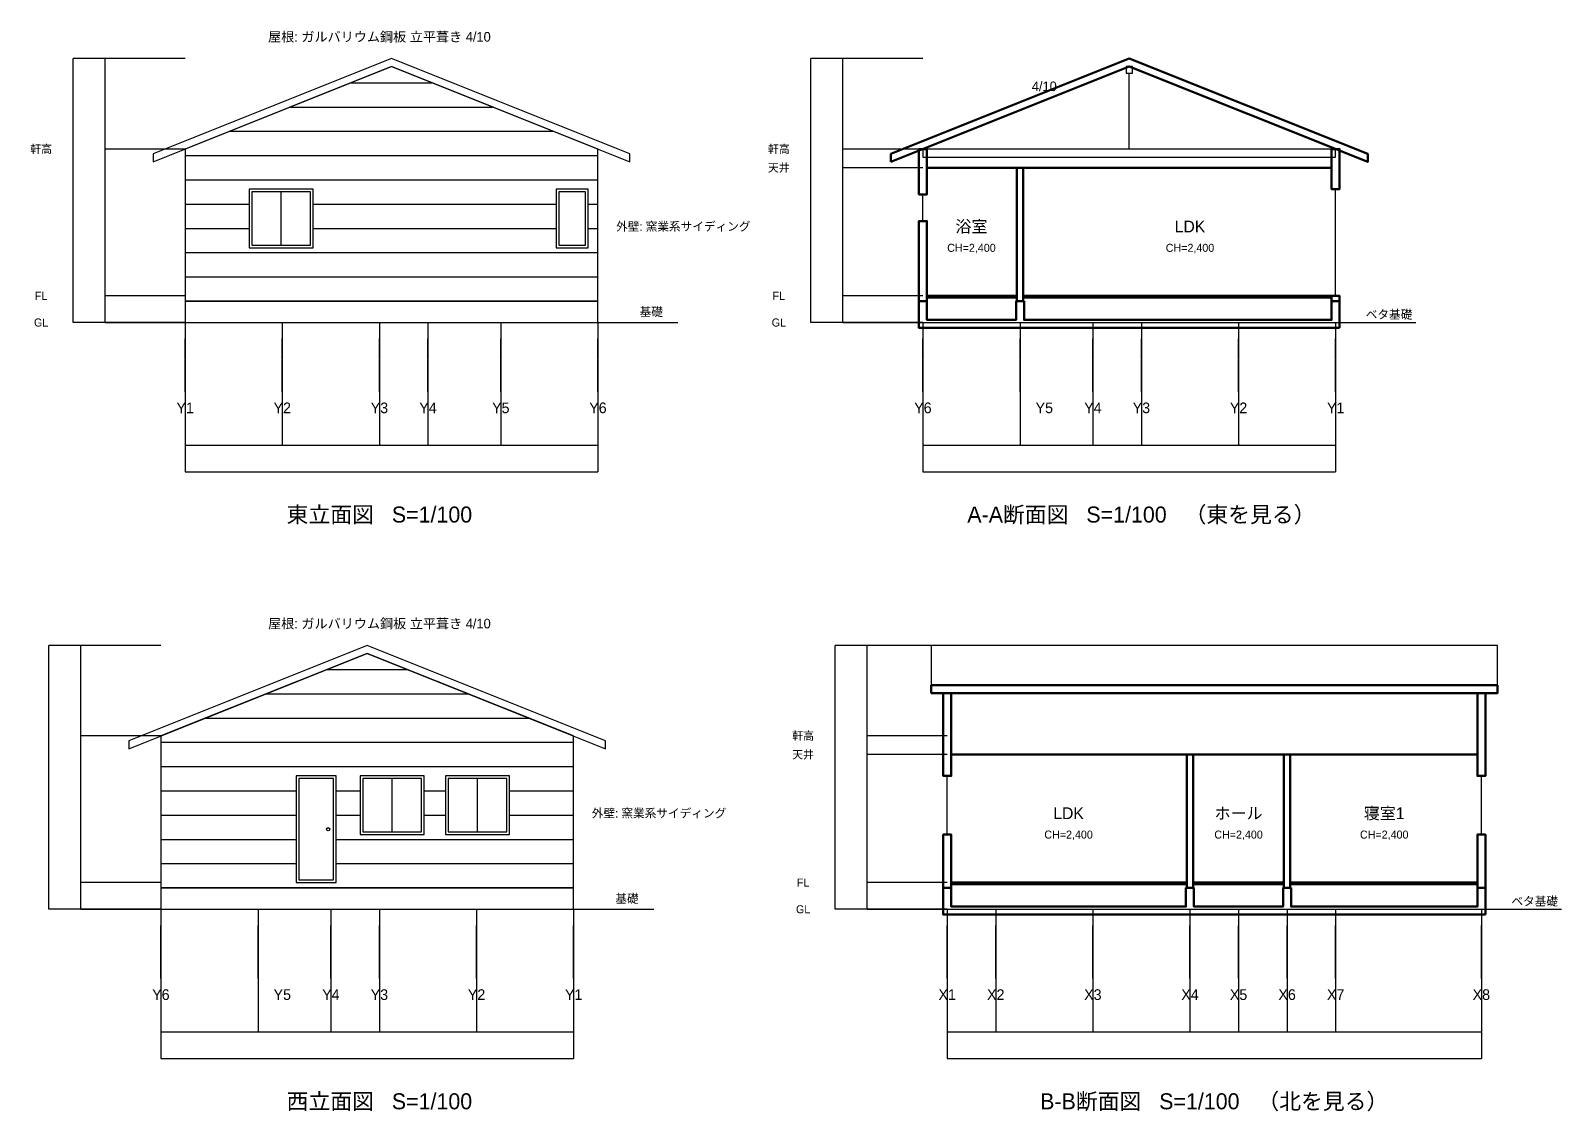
# Model space of a CAD drawing. Header units: millimetres. Extents: x -2900 to 41800, y -25289 to 10635.
# Drawn here: x 13114 to 41800, y -25289 to -5028 of the extents above; entities that cross this region are included whole.
import ezdxf
from ezdxf.enums import TextEntityAlignment as Align

# ---------------------------------------------------------------- set-up
doc = ezdxf.new("R2010")
doc.units = ezdxf.units.MM
doc.linetypes.add('CENTER', pattern=[50.800000000000004, 31.75, -6.35, 6.35, -6.35])
for name, color, linetype in [('DIM', 2, 'CONTINUOUS'), ('ELEV', 7, 'CONTINUOUS'), ('ELEV_DETAIL', 8, 'CONTINUOUS'), ('ELEV_WINDOW', 4, 'CONTINUOUS'), ('GRID', 1, 'CENTER'), ('SECT', 7, 'CONTINUOUS'), ('SECT_VIEW', 8, 'CONTINUOUS'), ('TEXT', 7, 'CONTINUOUS')]:
    doc.layers.add(name, color=color, linetype=linetype)
doc.styles.add('kst32b', font='kst32b')
doc.dimstyles.get("Standard").update_dxf_attribs({"dimtxt": 0.25, "dimasz": 0.175, "dimexe": 0.375, "dimexo": 0.125, "dimgap": 0.1, "dimtad": 0, "dimtoh": 1, "dimlfac": 100, "dimzin": 12, "dimdsep": 46, "dimcen": 0.09, "dimazin": 3, "dimtfac": 1, "dimtdec": 4, "dimtofl": 0, "dimtmove": 0, "dimatfit": 3, "dimfxl": 1, "dimtolj": 1, "dimtzin": 0, "dimarcsym": 0})

# ---------------------------------------------------------------- blocks, each defined once
blk = doc.blocks.new('*D24')
at = {"layer": 'DIM', "color": 0, "linetype": 'ByBlock', "lineweight": -2}
for p, q in [((16010, -10500.125), (16010, -12800.375)), ((17830, -10500.125), (17830, -12800.375)), ((16010, -12800), (17830, -12800))]:
    blk.add_line(p, q, dxfattribs=at)
for points in [[(16010, -12800), (16010.175, -12799.97086007396), (16010.175, -12800.02913992604)], [(17830, -12800), (17829.825, -12800.02913992604), (17829.825, -12799.97086007396)]]:
    blk.add_solid(points, dxfattribs=at)
at = {"layer": 'DIM', "color": 0, "linetype": 'CONTINUOUS', "lineweight": -2, "insert": (16920, -12640), "char_height": 0.25, "width": 0.7361111111111112, "attachment_point": 5}
blk.add_mtext('1,820', dxfattribs=at)
blk = doc.blocks.new('*D25')
at = {"layer": 'DIM', "color": 0, "linetype": 'ByBlock', "lineweight": -2}
for p, q in [((17830, -10500.125), (17830, -12800.375)), ((19650, -10500.125), (19650, -12800.375)), ((17830, -12800), (19650, -12800))]:
    blk.add_line(p, q, dxfattribs=at)
for points in [[(17830, -12800), (17830.175, -12799.97086007396), (17830.175, -12800.02913992604)], [(19650, -12800), (19649.825, -12800.02913992604), (19649.825, -12799.97086007396)]]:
    blk.add_solid(points, dxfattribs=at)
at = {"layer": 'DIM', "color": 0, "linetype": 'CONTINUOUS', "lineweight": -2, "insert": (18740, -12640), "char_height": 0.25, "width": 0.7361111111111112, "attachment_point": 5}
blk.add_mtext('1,820', dxfattribs=at)
blk = doc.blocks.new('*D26')
at = {"layer": 'DIM', "color": 0, "linetype": 'ByBlock', "lineweight": -2}
for p, q in [((19650, -10500.125), (19650, -12800.375)), ((20560, -10500.125), (20560, -12800.375)), ((19650, -12800), (20560, -12800))]:
    blk.add_line(p, q, dxfattribs=at)
for points in [[(19650, -12800), (19650.175, -12799.97086007396), (19650.175, -12800.02913992604)], [(20560, -12800), (20559.825, -12800.02913992604), (20559.825, -12799.97086007396)]]:
    blk.add_solid(points, dxfattribs=at)
at = {"layer": 'DIM', "color": 0, "linetype": 'CONTINUOUS', "lineweight": -2, "insert": (20105, -12640), "char_height": 0.25, "width": 0.4444444444444754, "attachment_point": 5}
blk.add_mtext('910', dxfattribs=at)
blk = doc.blocks.new('*D27')
at = {"layer": 'DIM', "color": 0, "linetype": 'ByBlock', "lineweight": -2}
for p, q in [((16009.875, -10000), (14509.625, -10000)), ((14510, -10500), (14510, -10000)), ((16009.875, -10500), (14509.625, -10500))]:
    blk.add_line(p, q, dxfattribs=at)
for points in [[(14510, -10000), (14510.02913992604, -10000.175), (14509.97086007396, -10000.175)], [(14510, -10500), (14509.97086007396, -10499.825), (14510.02913992604, -10499.825)]]:
    blk.add_solid(points, dxfattribs=at)
at = {"layer": 'DIM', "color": 0, "linetype": 'CONTINUOUS', "lineweight": -2, "insert": (14349.625, -10250), "char_height": 0.25, "width": 0.5000000000000155, "attachment_point": 5, "rotation": 90}
blk.add_mtext('500', dxfattribs=at)
blk = doc.blocks.new('*D28')
at = {"layer": 'DIM', "color": 0, "linetype": 'ByBlock', "lineweight": -2}
for p, q in [((16009.875, -7250), (14509.625, -7250)), ((14510, -10000), (14510, -7250)), ((16009.875, -10000), (14509.625, -10000))]:
    blk.add_line(p, q, dxfattribs=at)
for points in [[(14510, -7250), (14510.02913992604, -7250.175), (14509.97086007396, -7250.175)], [(14510, -10000), (14509.97086007396, -9999.825), (14510.02913992604, -9999.825)]]:
    blk.add_solid(points, dxfattribs=at)
at = {"layer": 'DIM', "color": 0, "linetype": 'CONTINUOUS', "lineweight": -2, "insert": (14350, -8625), "char_height": 0.25, "width": 0.7916666666666821, "attachment_point": 5, "rotation": 90}
blk.add_mtext('2,750', dxfattribs=at)
blk = doc.blocks.new('*D29')
at = {"layer": 'DIM', "color": 0, "linetype": 'ByBlock', "lineweight": -2}
for p, q in [((18740, -21500.125), (18740, -23800.375)), ((19650, -21500.125), (19650, -23800.375)), ((18740, -23800), (19650, -23800))]:
    blk.add_line(p, q, dxfattribs=at)
for points in [[(18740, -23800), (18740.175, -23799.97086007395), (18740.175, -23800.02913992605)], [(19650, -23800), (19649.825, -23800.02913992605), (19649.825, -23799.97086007395)]]:
    blk.add_solid(points, dxfattribs=at)
at = {"layer": 'DIM', "color": 0, "linetype": 'CONTINUOUS', "lineweight": -2, "insert": (19195, -23640), "char_height": 0.25, "width": 0.4444444444444754, "attachment_point": 5}
blk.add_mtext('910', dxfattribs=at)
blk = doc.blocks.new('*D30')
at = {"layer": 'DIM', "color": 0, "linetype": 'ByBlock', "lineweight": -2}
for p, q in [((19650, -21500.125), (19650, -23800.375)), ((21470, -21500.125), (21470, -23800.375)), ((19650, -23800), (21470, -23800))]:
    blk.add_line(p, q, dxfattribs=at)
for points in [[(19650, -23800), (19650.175, -23799.97086007395), (19650.175, -23800.02913992605)], [(21470, -23800), (21469.825, -23800.02913992605), (21469.825, -23799.97086007395)]]:
    blk.add_solid(points, dxfattribs=at)
at = {"layer": 'DIM', "color": 0, "linetype": 'CONTINUOUS', "lineweight": -2, "insert": (20560, -23640), "char_height": 0.25, "width": 0.7361111111111112, "attachment_point": 5}
blk.add_mtext('1,820', dxfattribs=at)
blk = doc.blocks.new('*D31')
at = {"layer": 'DIM', "color": 0, "linetype": 'ByBlock', "lineweight": -2}
for p, q in [((21470, -21500.125), (21470, -23800.375)), ((23290, -21500.125), (23290, -23800.375)), ((21470, -23800), (23290, -23800))]:
    blk.add_line(p, q, dxfattribs=at)
for points in [[(21470, -23800), (21470.175, -23799.97086007395), (21470.175, -23800.02913992605)], [(23290, -23800), (23289.825, -23800.02913992605), (23289.825, -23799.97086007395)]]:
    blk.add_solid(points, dxfattribs=at)
at = {"layer": 'DIM', "color": 0, "linetype": 'CONTINUOUS', "lineweight": -2, "insert": (22380, -23640), "char_height": 0.25, "width": 0.7361111111111112, "attachment_point": 5}
blk.add_mtext('1,820', dxfattribs=at)
blk = doc.blocks.new('*D32')
at = {"layer": 'DIM', "color": 0, "linetype": 'ByBlock', "lineweight": -2}
for p, q in [((33020, -10500.125), (33020, -12800.375)), ((33930, -10500.125), (33930, -12800.375)), ((33020, -12800), (33930, -12800))]:
    blk.add_line(p, q, dxfattribs=at)
for points in [[(33020, -12800), (33020.175, -12799.97086007396), (33020.175, -12800.02913992604)], [(33930, -12800), (33929.825, -12800.02913992604), (33929.825, -12799.97086007396)]]:
    blk.add_solid(points, dxfattribs=at)
at = {"layer": 'DIM', "color": 0, "linetype": 'CONTINUOUS', "lineweight": -2, "insert": (33475, -12640), "char_height": 0.25, "width": 0.4444444444444754, "attachment_point": 5}
blk.add_mtext('910', dxfattribs=at)
blk = doc.blocks.new('*D33')
at = {"layer": 'DIM', "color": 0, "linetype": 'ByBlock', "lineweight": -2}
for p, q in [((33930, -10500.125), (33930, -12800.375)), ((35750, -10500.125), (35750, -12800.375)), ((33930, -12800), (35750, -12800))]:
    blk.add_line(p, q, dxfattribs=at)
for points in [[(33930, -12800), (33930.175, -12799.97086007396), (33930.175, -12800.02913992604)], [(35750, -12800), (35749.825, -12800.02913992604), (35749.825, -12799.97086007396)]]:
    blk.add_solid(points, dxfattribs=at)
at = {"layer": 'DIM', "color": 0, "linetype": 'CONTINUOUS', "lineweight": -2, "insert": (34840, -12640), "char_height": 0.25, "width": 0.7361111111111112, "attachment_point": 5}
blk.add_mtext('1,820', dxfattribs=at)
blk = doc.blocks.new('*D34')
at = {"layer": 'DIM', "color": 0, "linetype": 'ByBlock', "lineweight": -2}
for p, q in [((35750, -10500.125), (35750, -12800.375)), ((37570, -10500.125), (37570, -12800.375)), ((35750, -12800), (37570, -12800))]:
    blk.add_line(p, q, dxfattribs=at)
for points in [[(35750, -12800), (35750.175, -12799.97086007396), (35750.175, -12800.02913992604)], [(37570, -12800), (37569.825, -12800.02913992604), (37569.825, -12799.97086007396)]]:
    blk.add_solid(points, dxfattribs=at)
at = {"layer": 'DIM', "color": 0, "linetype": 'CONTINUOUS', "lineweight": -2, "insert": (36660, -12640), "char_height": 0.25, "width": 0.7361111111111112, "attachment_point": 5}
blk.add_mtext('1,820', dxfattribs=at)
blk = doc.blocks.new('*D35')
at = {"layer": 'DIM', "color": 0, "linetype": 'ByBlock', "lineweight": -2}
for p, q in [((30290, -21500.125), (30290, -23800.375)), ((31200, -21500.125), (31200, -23800.375)), ((30290, -23800), (31200, -23800))]:
    blk.add_line(p, q, dxfattribs=at)
for points in [[(30290, -23800), (30290.175, -23799.97086007395), (30290.175, -23800.02913992605)], [(31200, -23800), (31199.825, -23800.02913992605), (31199.825, -23799.97086007395)]]:
    blk.add_solid(points, dxfattribs=at)
at = {"layer": 'DIM', "color": 0, "linetype": 'CONTINUOUS', "lineweight": -2, "insert": (30745, -23640), "char_height": 0.25, "width": 0.4444444444444754, "attachment_point": 5}
blk.add_mtext('910', dxfattribs=at)
blk = doc.blocks.new('*D36')
at = {"layer": 'DIM', "color": 0, "linetype": 'ByBlock', "lineweight": -2}
for p, q in [((31200, -21500.125), (31200, -23800.375)), ((33020, -21500.125), (33020, -23800.375)), ((31200, -23800), (33020, -23800))]:
    blk.add_line(p, q, dxfattribs=at)
for points in [[(31200, -23800), (31200.175, -23799.97086007395), (31200.175, -23800.02913992605)], [(33020, -23800), (33019.825, -23800.02913992605), (33019.825, -23799.97086007395)]]:
    blk.add_solid(points, dxfattribs=at)
at = {"layer": 'DIM', "color": 0, "linetype": 'CONTINUOUS', "lineweight": -2, "insert": (32110, -23640), "char_height": 0.25, "width": 0.7361111111111112, "attachment_point": 5}
blk.add_mtext('1,820', dxfattribs=at)
blk = doc.blocks.new('*D37')
at = {"layer": 'DIM', "color": 0, "linetype": 'ByBlock', "lineweight": -2}
for p, q in [((33020, -21500.125), (33020, -23800.375)), ((34840, -21500.125), (34840, -23800.375)), ((33020, -23800), (34840, -23800))]:
    blk.add_line(p, q, dxfattribs=at)
for points in [[(33020, -23800), (33020.175, -23799.97086007395), (33020.175, -23800.02913992605)], [(34840, -23800), (34839.825, -23800.02913992605), (34839.825, -23799.97086007395)]]:
    blk.add_solid(points, dxfattribs=at)
at = {"layer": 'DIM', "color": 0, "linetype": 'CONTINUOUS', "lineweight": -2, "insert": (33930, -23640), "char_height": 0.25, "width": 0.7361111111111112, "attachment_point": 5}
blk.add_mtext('1,820', dxfattribs=at)
blk = doc.blocks.new('*D38')
at = {"layer": 'DIM', "color": 0, "linetype": 'ByBlock', "lineweight": -2}
for p, q in [((34840, -21500.125), (34840, -23800.375)), ((35750, -21500.125), (35750, -23800.375)), ((34840, -23800), (35750, -23800))]:
    blk.add_line(p, q, dxfattribs=at)
for points in [[(34840, -23800), (34840.175, -23799.97086007395), (34840.175, -23800.02913992605)], [(35750, -23800), (35749.825, -23800.02913992605), (35749.825, -23799.97086007395)]]:
    blk.add_solid(points, dxfattribs=at)
at = {"layer": 'DIM', "color": 0, "linetype": 'CONTINUOUS', "lineweight": -2, "insert": (35295, -23640), "char_height": 0.25, "width": 0.4444444444444754, "attachment_point": 5}
blk.add_mtext('910', dxfattribs=at)
blk = doc.blocks.new('*D39')
at = {"layer": 'DIM', "color": 0, "linetype": 'ByBlock', "lineweight": -2}
for p, q in [((35750, -21500.125), (35750, -23800.375)), ((36660, -21500.125), (36660, -23800.375)), ((35750, -23800), (36660, -23800))]:
    blk.add_line(p, q, dxfattribs=at)
for points in [[(35750, -23800), (35750.175, -23799.97086007395), (35750.175, -23800.02913992605)], [(36660, -23800), (36659.825, -23800.02913992605), (36659.825, -23799.97086007395)]]:
    blk.add_solid(points, dxfattribs=at)
at = {"layer": 'DIM', "color": 0, "linetype": 'CONTINUOUS', "lineweight": -2, "insert": (36205, -23640), "char_height": 0.25, "width": 0.4444444444444754, "attachment_point": 5}
blk.add_mtext('910', dxfattribs=at)
blk = doc.blocks.new('*D40')
at = {"layer": 'DIM', "color": 0, "linetype": 'ByBlock', "lineweight": -2}
for p, q in [((36660, -21500.125), (36660, -23800.375)), ((37570, -21500.125), (37570, -23800.375)), ((36660, -23800), (37570, -23800))]:
    blk.add_line(p, q, dxfattribs=at)
for points in [[(36660, -23800), (36660.175, -23799.97086007395), (36660.175, -23800.02913992605)], [(37570, -23800), (37569.825, -23800.02913992605), (37569.825, -23799.97086007395)]]:
    blk.add_solid(points, dxfattribs=at)
at = {"layer": 'DIM', "color": 0, "linetype": 'CONTINUOUS', "lineweight": -2, "insert": (37115, -23640), "char_height": 0.25, "width": 0.4444444444444754, "attachment_point": 5}
blk.add_mtext('910', dxfattribs=at)
blk = doc.blocks.new('*D41')
at = {"layer": 'DIM', "color": 0, "linetype": 'ByBlock', "lineweight": -2}
for p, q in [((37570, -21500.125), (37570, -23800.375)), ((40300, -21500.125), (40300, -23800.375)), ((37570, -23800), (40300, -23800))]:
    blk.add_line(p, q, dxfattribs=at)
for points in [[(37570, -23800), (37570.175, -23799.97086007395), (37570.175, -23800.02913992605)], [(40300, -23800), (40299.825, -23800.02913992605), (40299.825, -23799.97086007395)]]:
    blk.add_solid(points, dxfattribs=at)
at = {"layer": 'DIM', "color": 0, "linetype": 'CONTINUOUS', "lineweight": -2, "insert": (38935, -23640), "char_height": 0.25, "width": 0.7916666666666821, "attachment_point": 5}
blk.add_mtext('2,730', dxfattribs=at)
blk = doc.blocks.new('*D42')
at = {"layer": 'DIM', "color": 0, "linetype": 'ByBlock', "lineweight": -2}
for p, q in [((30290, -21500.125), (30290, -24300.375)), ((40300, -21500.125), (40300, -24300.375)), ((30290, -24300), (40300, -24300))]:
    blk.add_line(p, q, dxfattribs=at)
for points in [[(30290, -24300), (30290.175, -24299.97086007395), (30290.175, -24300.02913992605)], [(40300, -24300), (40299.825, -24300.02913992605), (40299.825, -24299.97086007395)]]:
    blk.add_solid(points, dxfattribs=at)
at = {"layer": 'DIM', "color": 0, "linetype": 'CONTINUOUS', "lineweight": -2, "insert": (35295, -24140), "char_height": 0.25, "width": 0.875, "attachment_point": 5}
blk.add_mtext('10,010', dxfattribs=at)
blk = doc.blocks.new('*D43')
at = {"layer": 'DIM', "color": 0, "linetype": 'ByBlock', "lineweight": -2}
for p, q in [((30289.875, -21000), (28789.625, -21000)), ((28790, -21500), (28790, -21000)), ((30289.875, -21500), (28789.625, -21500))]:
    blk.add_line(p, q, dxfattribs=at)
for points in [[(28790, -21000), (28790.02913992605, -21000.175), (28789.97086007395, -21000.175)], [(28790, -21500), (28789.97086007395, -21499.825), (28790.02913992605, -21499.825)]]:
    blk.add_solid(points, dxfattribs=at)
at = {"layer": 'DIM', "color": 0, "linetype": 'CONTINUOUS', "lineweight": -2, "insert": (28629.625, -21250), "char_height": 0.25, "width": 0.5000000000000155, "attachment_point": 5, "rotation": 90}
blk.add_mtext('500', dxfattribs=at)
blk = doc.blocks.new('*D44')
at = {"layer": 'DIM', "color": 0, "linetype": 'ByBlock', "lineweight": -2}
for p, q in [((30289.875, -18600), (28789.625, -18600)), ((28790, -21000), (28790, -18600)), ((30289.875, -21000), (28789.625, -21000))]:
    blk.add_line(p, q, dxfattribs=at)
for points in [[(28790, -18600), (28790.02913992605, -18600.175), (28789.97086007395, -18600.175)], [(28790, -21000), (28789.97086007395, -20999.825), (28790.02913992605, -20999.825)]]:
    blk.add_solid(points, dxfattribs=at)
at = {"layer": 'DIM', "color": 0, "linetype": 'CONTINUOUS', "lineweight": -2, "insert": (28630, -19800), "char_height": 0.25, "width": 0.8194444444444444, "attachment_point": 5, "rotation": 90}
blk.add_mtext('2,400', dxfattribs=at)
blk = doc.blocks.new('*D45')
at = {"layer": 'DIM', "color": 0, "linetype": 'ByBlock', "lineweight": -2}
for p, q in [((30289.875, -18250), (28789.625, -18250)), ((28790, -18600), (28790, -18250)), ((30289.875, -18600), (28789.625, -18600))]:
    blk.add_line(p, q, dxfattribs=at)
for points in [[(28790, -18250), (28790.02913992605, -18250.175), (28789.97086007395, -18250.175)], [(28790, -18600), (28789.97086007395, -18599.825), (28790.02913992605, -18599.825)]]:
    blk.add_solid(points, dxfattribs=at)
at = {"layer": 'DIM', "color": 0, "linetype": 'CONTINUOUS', "lineweight": -2, "insert": (28629.625, -18425), "char_height": 0.25, "width": 0.5000000000000311, "attachment_point": 5, "rotation": 90}
blk.add_mtext('350', dxfattribs=at)
blk = doc.blocks.new('*D55')
at = {"layer": 'DIM', "color": 0, "linetype": 'ByBlock', "lineweight": -2}
for p, q in [((21925, -10500.125), (21925, -12800.375)), ((23745, -10500.125), (23745, -12800.375)), ((21925, -12800), (23745, -12800))]:
    blk.add_line(p, q, dxfattribs=at)
for points in [[(21925, -12800), (21925.175, -12799.97086007396), (21925.175, -12800.02913992604)], [(23745, -12800), (23744.825, -12800.02913992604), (23744.825, -12799.97086007396)]]:
    blk.add_solid(points, dxfattribs=at)
at = {"layer": 'DIM', "color": 0, "linetype": 'CONTINUOUS', "lineweight": -2, "insert": (22835, -12799.775), "char_height": 0.25, "width": 0.7361111111111112, "attachment_point": 5}
blk.add_mtext('1,820', dxfattribs=at)
blk = doc.blocks.new('*D56')
at = {"layer": 'DIM', "color": 0, "linetype": 'ByBlock', "lineweight": -2}
for p, q in [((15555, -21500.125), (15555, -23800.375)), ((17375, -21500.125), (17375, -23800.375)), ((15555, -23800), (17375, -23800))]:
    blk.add_line(p, q, dxfattribs=at)
for points in [[(15555, -23800), (15555.175, -23799.97086007395), (15555.175, -23800.02913992605)], [(17375, -23800), (17374.825, -23800.02913992605), (17374.825, -23799.97086007395)]]:
    blk.add_solid(points, dxfattribs=at)
at = {"layer": 'DIM', "color": 0, "linetype": 'CONTINUOUS', "lineweight": -2, "insert": (16465, -23799.775), "char_height": 0.25, "width": 0.7361111111111112, "attachment_point": 5}
blk.add_mtext('1,820', dxfattribs=at)
blk = doc.blocks.new('*D57')
at = {"layer": 'DIM', "color": 0, "linetype": 'ByBlock', "lineweight": -2}
for p, q in [((15554.875, -21000), (14054.625, -21000)), ((14055, -21500), (14055, -21000)), ((15554.875, -21500), (14054.625, -21500))]:
    blk.add_line(p, q, dxfattribs=at)
for points in [[(14055, -21000), (14055.02913992604, -21000.175), (14054.97086007396, -21000.175)], [(14055, -21500), (14054.97086007396, -21499.825), (14055.02913992604, -21499.825)]]:
    blk.add_solid(points, dxfattribs=at)
at = {"layer": 'DIM', "color": 0, "linetype": 'CONTINUOUS', "lineweight": -2, "insert": (14054.775, -21250), "char_height": 0.25, "width": 0.5000000000000155, "attachment_point": 5, "rotation": 90}
blk.add_mtext('500', dxfattribs=at)
blk = doc.blocks.new('*D58')
at = {"layer": 'DIM', "color": 0, "linetype": 'ByBlock', "lineweight": -2}
for p, q in [((15554.875, -18250), (14054.625, -18250)), ((14055, -21000), (14055, -18250)), ((15554.875, -21000), (14054.625, -21000))]:
    blk.add_line(p, q, dxfattribs=at)
for points in [[(14055, -18250), (14055.02913992604, -18250.175), (14054.97086007396, -18250.175)], [(14055, -21000), (14054.97086007396, -20999.825), (14055.02913992604, -20999.825)]]:
    blk.add_solid(points, dxfattribs=at)
at = {"layer": 'DIM', "color": 0, "linetype": 'CONTINUOUS', "lineweight": -2, "insert": (14054.775, -19625), "char_height": 0.25, "width": 0.7916666666666821, "attachment_point": 5, "rotation": 90}
blk.add_mtext('2,750', dxfattribs=at)
blk = doc.blocks.new('*D59')
at = {"layer": 'DIM', "color": 0, "linetype": 'ByBlock', "lineweight": -2}
for p, q in [((29835, -10500.125), (29835, -12800.375)), ((31655, -10500.125), (31655, -12800.375)), ((29835, -12800), (31655, -12800))]:
    blk.add_line(p, q, dxfattribs=at)
for points in [[(29835, -12800), (29835.175, -12799.97086007396), (29835.175, -12800.02913992604)], [(31655, -12800), (31654.825, -12800.02913992604), (31654.825, -12799.97086007396)]]:
    blk.add_solid(points, dxfattribs=at)
at = {"layer": 'DIM', "color": 0, "linetype": 'CONTINUOUS', "lineweight": -2, "insert": (30745, -12799.775), "char_height": 0.25, "width": 0.7361111111111112, "attachment_point": 5}
blk.add_mtext('1,820', dxfattribs=at)
blk = doc.blocks.new('*D60')
at = {"layer": 'DIM', "color": 0, "linetype": 'ByBlock', "lineweight": -2}
for p, q in [((29834.875, -10000), (28334.625, -10000)), ((28335, -10500), (28335, -10000)), ((29834.875, -10500), (28334.625, -10500))]:
    blk.add_line(p, q, dxfattribs=at)
for points in [[(28335, -10000), (28335.02913992605, -10000.175), (28334.97086007395, -10000.175)], [(28335, -10500), (28334.97086007395, -10499.825), (28335.02913992605, -10499.825)]]:
    blk.add_solid(points, dxfattribs=at)
at = {"layer": 'DIM', "color": 0, "linetype": 'CONTINUOUS', "lineweight": -2, "insert": (28334.775, -10250), "char_height": 0.25, "width": 0.5000000000000155, "attachment_point": 5, "rotation": 90}
blk.add_mtext('500', dxfattribs=at)
blk = doc.blocks.new('*D61')
at = {"layer": 'DIM', "color": 0, "linetype": 'ByBlock', "lineweight": -2}
for p, q in [((29834.875, -7600), (28334.625, -7600)), ((28335, -10000), (28335, -7600)), ((29834.875, -10000), (28334.625, -10000))]:
    blk.add_line(p, q, dxfattribs=at)
for points in [[(28335, -7600), (28335.02913992605, -7600.175), (28334.97086007395, -7600.175)], [(28335, -10000), (28334.97086007395, -9999.825), (28335.02913992605, -9999.825)]]:
    blk.add_solid(points, dxfattribs=at)
at = {"layer": 'DIM', "color": 0, "linetype": 'CONTINUOUS', "lineweight": -2, "insert": (28334.775, -8800), "char_height": 0.25, "width": 0.8194444444444444, "attachment_point": 5, "rotation": 90}
blk.add_mtext('2,400', dxfattribs=at)
blk = doc.blocks.new('*D62')
at = {"layer": 'DIM', "color": 0, "linetype": 'ByBlock', "lineweight": -2}
for p, q in [((29834.875, -7250), (28334.625, -7250)), ((28335, -7600), (28335, -7250)), ((29834.875, -7600), (28334.625, -7600))]:
    blk.add_line(p, q, dxfattribs=at)
for points in [[(28335, -7250), (28335.02913992605, -7250.175), (28334.97086007395, -7250.175)], [(28335, -7600), (28334.97086007395, -7599.825), (28335.02913992605, -7599.825)]]:
    blk.add_solid(points, dxfattribs=at)
at = {"layer": 'DIM', "color": 0, "linetype": 'CONTINUOUS', "lineweight": -2, "insert": (28334.775, -7425), "char_height": 0.25, "width": 0.5000000000000311, "attachment_point": 5, "rotation": 90}
blk.add_mtext('350', dxfattribs=at)
blk = doc.blocks.new('*D65')
at = {"layer": 'DIM', "color": 0, "linetype": 'ByBlock', "lineweight": -2}
for p, q in [((20560, -10500.125), (20560, -12800.375)), ((21925, -10500.125), (21925, -12800.375)), ((20560, -12800), (21925, -12800))]:
    blk.add_line(p, q, dxfattribs=at)
for points in [[(20560, -12800), (20560.175, -12799.97086007396), (20560.175, -12800.02913992604)], [(21925, -12800), (21924.825, -12800.02913992604), (21924.825, -12799.97086007396)]]:
    blk.add_solid(points, dxfattribs=at)
at = {"layer": 'DIM', "color": 0, "linetype": 'CONTINUOUS', "lineweight": -2, "insert": (21242.5, -12799.775), "char_height": 0.25, "width": 0.7361111111111576, "attachment_point": 5}
blk.add_mtext('1,365', dxfattribs=at)
blk = doc.blocks.new('*D66')
at = {"layer": 'DIM', "color": 0, "linetype": 'ByBlock', "lineweight": -2}
for p, q in [((16010, -10500.125), (16010, -13300.375)), ((23745, -10500.125), (23745, -13300.375)), ((16010, -13300), (23745, -13300))]:
    blk.add_line(p, q, dxfattribs=at)
for points in [[(16010, -13300), (16010.175, -13299.97086007396), (16010.175, -13300.02913992604)], [(23745, -13300), (23744.825, -13300.02913992604), (23744.825, -13299.97086007396)]]:
    blk.add_solid(points, dxfattribs=at)
at = {"layer": 'DIM', "color": 0, "linetype": 'CONTINUOUS', "lineweight": -2, "insert": (19877.5, -13299.775), "char_height": 0.25, "width": 0.7916666666666976, "attachment_point": 5}
blk.add_mtext('7,735', dxfattribs=at)
blk = doc.blocks.new('*D67')
at = {"layer": 'DIM', "color": 0, "linetype": 'ByBlock', "lineweight": -2}
for p, q in [((17375, -21500.125), (17375, -23800.375)), ((18740, -21500.125), (18740, -23800.375)), ((17375, -23800), (18740, -23800))]:
    blk.add_line(p, q, dxfattribs=at)
for points in [[(17375, -23800), (17375.175, -23799.97086007395), (17375.175, -23800.02913992605)], [(18740, -23800), (18739.825, -23800.02913992605), (18739.825, -23799.97086007395)]]:
    blk.add_solid(points, dxfattribs=at)
at = {"layer": 'DIM', "color": 0, "linetype": 'CONTINUOUS', "lineweight": -2, "insert": (18057.5, -23799.775), "char_height": 0.25, "width": 0.7361111111111576, "attachment_point": 5}
blk.add_mtext('1,365', dxfattribs=at)
blk = doc.blocks.new('*D68')
at = {"layer": 'DIM', "color": 0, "linetype": 'ByBlock', "lineweight": -2}
for p, q in [((15555, -21500.125), (15555, -24300.375)), ((23290, -21500.125), (23290, -24300.375)), ((15555, -24300), (23290, -24300))]:
    blk.add_line(p, q, dxfattribs=at)
for points in [[(15555, -24300), (15555.175, -24299.97086007395), (15555.175, -24300.02913992605)], [(23290, -24300), (23289.825, -24300.02913992605), (23289.825, -24299.97086007395)]]:
    blk.add_solid(points, dxfattribs=at)
at = {"layer": 'DIM', "color": 0, "linetype": 'CONTINUOUS', "lineweight": -2, "insert": (19422.5, -24299.775), "char_height": 0.25, "width": 0.7916666666666976, "attachment_point": 5}
blk.add_mtext('7,735', dxfattribs=at)
blk = doc.blocks.new('*D69')
at = {"layer": 'DIM', "color": 0, "linetype": 'ByBlock', "lineweight": -2}
for p, q in [((31655, -10500.125), (31655, -12800.375)), ((33020, -10500.125), (33020, -12800.375)), ((31655, -12800), (33020, -12800))]:
    blk.add_line(p, q, dxfattribs=at)
for points in [[(31655, -12800), (31655.175, -12799.97086007396), (31655.175, -12800.02913992604)], [(33020, -12800), (33019.825, -12800.02913992604), (33019.825, -12799.97086007396)]]:
    blk.add_solid(points, dxfattribs=at)
at = {"layer": 'DIM', "color": 0, "linetype": 'CONTINUOUS', "lineweight": -2, "insert": (32337.5, -12799.775), "char_height": 0.25, "width": 0.7361111111111576, "attachment_point": 5}
blk.add_mtext('1,365', dxfattribs=at)
blk = doc.blocks.new('*D70')
at = {"layer": 'DIM', "color": 0, "linetype": 'ByBlock', "lineweight": -2}
for p, q in [((29835, -10500.125), (29835, -13300.375)), ((37570, -10500.125), (37570, -13300.375)), ((29835, -13300), (37570, -13300))]:
    blk.add_line(p, q, dxfattribs=at)
for points in [[(29835, -13300), (29835.175, -13299.97086007396), (29835.175, -13300.02913992604)], [(37570, -13300), (37569.825, -13300.02913992604), (37569.825, -13299.97086007396)]]:
    blk.add_solid(points, dxfattribs=at)
at = {"layer": 'DIM', "color": 0, "linetype": 'CONTINUOUS', "lineweight": -2, "insert": (33702.5, -13299.775), "char_height": 0.25, "width": 0.7916666666666976, "attachment_point": 5}
blk.add_mtext('7,735', dxfattribs=at)
blk = doc.blocks.new('*D75')
at = {"layer": 'DIM', "color": 0, "linetype": 'ByBlock', "lineweight": -2}
for p, q in [((30289.875, -16553), (28789.625, -16553)), ((28790, -18250), (28790, -16553)), ((30289.875, -18250), (28789.625, -18250))]:
    blk.add_line(p, q, dxfattribs=at)
for points in [[(28790, -16553), (28790.02913992605, -16553.175), (28789.97086007395, -16553.175)], [(28790, -18250), (28789.97086007395, -18249.825), (28790.02913992605, -18249.825)]]:
    blk.add_solid(points, dxfattribs=at)
at = {"layer": 'DIM', "color": 0, "linetype": 'CONTINUOUS', "lineweight": -2, "insert": (28789.775, -17401.5), "char_height": 0.25, "width": 0.7361111111111422, "attachment_point": 5, "rotation": 90}
blk.add_mtext('1,697', dxfattribs=at)
blk = doc.blocks.new('*D76')
at = {"layer": 'DIM', "color": 0, "linetype": 'ByBlock', "lineweight": -2}
for p, q in [((30289.875, -16553), (28189.625, -16553)), ((28190, -21500), (28190, -16553)), ((30289.875, -21500), (28189.625, -21500))]:
    blk.add_line(p, q, dxfattribs=at)
for points in [[(28190, -16553), (28190.02913992605, -16553.175), (28189.97086007395, -16553.175)], [(28190, -21500), (28189.97086007395, -21499.825), (28190.02913992605, -21499.825)]]:
    blk.add_solid(points, dxfattribs=at)
at = {"layer": 'DIM', "color": 0, "linetype": 'CONTINUOUS', "lineweight": -2, "insert": (28189.775, -19026.5), "char_height": 0.25, "width": 0.8472222222222379, "attachment_point": 5, "rotation": 90}
blk.add_mtext('4,947', dxfattribs=at)
blk = doc.blocks.new('*D77')
at = {"layer": 'DIM', "color": 0, "linetype": 'ByBlock', "lineweight": -2}
for p, q in [((16009.875, -5553), (14509.625, -5553)), ((14510, -7250), (14510, -5553)), ((16009.875, -7250), (14509.625, -7250))]:
    blk.add_line(p, q, dxfattribs=at)
for points in [[(14510, -5553), (14510.02913992604, -5553.175), (14509.97086007396, -5553.175)], [(14510, -7250), (14509.97086007396, -7249.825), (14510.02913992604, -7249.825)]]:
    blk.add_solid(points, dxfattribs=at)
at = {"layer": 'DIM', "color": 0, "linetype": 'CONTINUOUS', "lineweight": -2, "insert": (14509.775, -6401.5), "char_height": 0.25, "width": 0.7361111111111422, "attachment_point": 5, "rotation": 90}
blk.add_mtext('1,697', dxfattribs=at)
blk = doc.blocks.new('*D78')
at = {"layer": 'DIM', "color": 0, "linetype": 'ByBlock', "lineweight": -2}
for p, q in [((16009.875, -5553), (13909.625, -5553)), ((13910, -10500), (13910, -5553)), ((16009.875, -10500), (13909.625, -10500))]:
    blk.add_line(p, q, dxfattribs=at)
for points in [[(13910, -5553), (13910.02913992604, -5553.175), (13909.97086007396, -5553.175)], [(13910, -10500), (13909.97086007396, -10499.825), (13910.02913992604, -10499.825)]]:
    blk.add_solid(points, dxfattribs=at)
at = {"layer": 'DIM', "color": 0, "linetype": 'CONTINUOUS', "lineweight": -2, "insert": (13909.775, -8026.5), "char_height": 0.25, "width": 0.8472222222222379, "attachment_point": 5, "rotation": 90}
blk.add_mtext('4,947', dxfattribs=at)
blk = doc.blocks.new('*D79')
at = {"layer": 'DIM', "color": 0, "linetype": 'ByBlock', "lineweight": -2}
for p, q in [((15554.875, -16553), (14054.625, -16553)), ((14055, -18250), (14055, -16553)), ((15554.875, -18250), (14054.625, -18250))]:
    blk.add_line(p, q, dxfattribs=at)
for points in [[(14055, -16553), (14055.02913992604, -16553.175), (14054.97086007396, -16553.175)], [(14055, -18250), (14054.97086007396, -18249.825), (14055.02913992604, -18249.825)]]:
    blk.add_solid(points, dxfattribs=at)
at = {"layer": 'DIM', "color": 0, "linetype": 'CONTINUOUS', "lineweight": -2, "insert": (14054.775, -17401.5), "char_height": 0.25, "width": 0.7361111111111422, "attachment_point": 5, "rotation": 90}
blk.add_mtext('1,697', dxfattribs=at)
blk = doc.blocks.new('*D80')
at = {"layer": 'DIM', "color": 0, "linetype": 'ByBlock', "lineweight": -2}
for p, q in [((15554.875, -16553), (13454.625, -16553)), ((13455, -21500), (13455, -16553)), ((15554.875, -21500), (13454.625, -21500))]:
    blk.add_line(p, q, dxfattribs=at)
for points in [[(13455, -16553), (13455.02913992604, -16553.175), (13454.97086007396, -16553.175)], [(13455, -21500), (13454.97086007396, -21499.825), (13455.02913992604, -21499.825)]]:
    blk.add_solid(points, dxfattribs=at)
at = {"layer": 'DIM', "color": 0, "linetype": 'CONTINUOUS', "lineweight": -2, "insert": (13454.775, -19026.5), "char_height": 0.25, "width": 0.8472222222222379, "attachment_point": 5, "rotation": 90}
blk.add_mtext('4,947', dxfattribs=at)
blk = doc.blocks.new('*D81')
at = {"layer": 'DIM', "color": 0, "linetype": 'ByBlock', "lineweight": -2}
for p, q in [((29834.875, -5553), (28334.625, -5553)), ((28335, -7250), (28335, -5553)), ((29834.875, -7250), (28334.625, -7250))]:
    blk.add_line(p, q, dxfattribs=at)
for points in [[(28335, -5553), (28335.02913992605, -5553.175), (28334.97086007395, -5553.175)], [(28335, -7250), (28334.97086007395, -7249.825), (28335.02913992605, -7249.825)]]:
    blk.add_solid(points, dxfattribs=at)
at = {"layer": 'DIM', "color": 0, "linetype": 'CONTINUOUS', "lineweight": -2, "insert": (28334.775, -6401.5), "char_height": 0.25, "width": 0.7361111111111422, "attachment_point": 5, "rotation": 90}
blk.add_mtext('1,697', dxfattribs=at)
blk = doc.blocks.new('*D82')
at = {"layer": 'DIM', "color": 0, "linetype": 'ByBlock', "lineweight": -2}
for p, q in [((29834.875, -5553), (27734.625, -5553)), ((27735, -10500), (27735, -5553)), ((29834.875, -10500), (27734.625, -10500))]:
    blk.add_line(p, q, dxfattribs=at)
for points in [[(27735, -5553), (27735.02913992605, -5553.175), (27734.97086007395, -5553.175)], [(27735, -10500), (27734.97086007395, -10499.825), (27735.02913992605, -10499.825)]]:
    blk.add_solid(points, dxfattribs=at)
at = {"layer": 'DIM', "color": 0, "linetype": 'CONTINUOUS', "lineweight": -2, "insert": (27734.775, -8026.5), "char_height": 0.25, "width": 0.8472222222222379, "attachment_point": 5, "rotation": 90}
blk.add_mtext('4,947', dxfattribs=at)

msp = doc.modelspace()

# ---------------------------------------------------------------- linework, layer by layer
at = {"layer": 'ELEV'}
for p, q in [((14510, -10500), (25245, -10500)), ((14055, -21500), (24790, -21500))]:
    msp.add_line(p, q, dxfattribs=at)
for points in [[(15410, -7490), (19877.5, -5703), (24345, -7490), (24345, -7340), (19877.5, -5553), (15410, -7340)], [(16010, -10100), (23745, -10100), (23745, -7250), (19877.5, -5703), (16010, -7250)], [(16010, -10500), (23745, -10500), (23745, -10100), (16010, -10100)], [(14955, -18490), (19422.5, -16703), (23890, -18490), (23890, -18340), (19422.5, -16553), (14955, -18340)], [(15555, -21100), (23290, -21100), (23290, -18250), (19422.5, -16703), (15555, -18250)], [(15555, -21500), (23290, -21500), (23290, -21100), (15555, -21100)]]:
    msp.add_lwpolyline(points, close=True, dxfattribs=at)
at = {"layer": 'ELEV_DETAIL'}
for p, q in [((19122.5, -6005), (20632.5, -6005)), ((17985, -6460), (21770, -6460)), ((16847.5, -6915), (22907.5, -6915)), ((16010, -7370), (23745, -7370)), ((16010, -7825), (23745, -7825)), ((16010, -8280), (17210, -8280)), ((18410, -8280), (22965, -8280)), ((23565, -8280), (23745, -8280)), ((16010, -8735), (17210, -8735)), ((18410, -8735), (22965, -8735)), ((23565, -8735), (23745, -8735)), ((16010, -9190), (23745, -9190)), ((16010, -9645), (23745, -9645)), ((18667.5, -17005), (20177.5, -17005)), ((17530, -17460), (21315, -17460)), ((16392.5, -17915), (22452.5, -17915)), ((15555, -18370), (23290, -18370)), ((15555, -18825), (23290, -18825)), ((15555, -19280), (18090, -19280)), ((18840, -19280), (19290, -19280)), ((20490, -19280), (20890, -19280)), ((22090, -19280), (23290, -19280)), ((15555, -19735), (18090, -19735)), ((18840, -19735), (19290, -19735)), ((20490, -19735), (20890, -19735)), ((22090, -19735), (23290, -19735)), ((15555, -20190), (18090, -20190)), ((18840, -20190), (23290, -20190)), ((15555, -20645), (18090, -20645)), ((18840, -20645), (23290, -20645))]:
    msp.add_line(p, q, dxfattribs=at)
at = {"layer": 'ELEV_WINDOW'}
for p, q in [((17810, -9050), (17810, -8050)), ((19890, -20050), (19890, -19050)), ((21490, -20050), (21490, -19050))]:
    msp.add_line(p, q, dxfattribs=at)
for points in [[(17210, -9100), (18410, -9100), (18410, -8000), (17210, -8000)], [(22965, -9100), (23565, -9100), (23565, -8000), (22965, -8000)], [(17260, -9050), (18360, -9050), (18360, -8050), (17260, -8050)], [(23015, -9050), (23515, -9050), (23515, -8050), (23015, -8050)], [(18090, -21000), (18840, -21000), (18840, -19000), (18090, -19000)], [(18140, -20950), (18790, -20950), (18790, -19050), (18140, -19050)], [(19290, -20100), (20490, -20100), (20490, -19000), (19290, -19000)], [(19340, -20050), (20440, -20050), (20440, -19050), (19340, -19050)], [(20890, -20100), (22090, -20100), (22090, -19000), (20890, -19000)], [(20940, -20050), (22040, -20050), (22040, -19050), (20940, -19050)]]:
    msp.add_lwpolyline(points, close=True, dxfattribs=at)
msp.add_circle((18690, -20000), 30, dxfattribs=at)
at = {"layer": 'GRID'}
for p, q in [((16010, -11800), (16010, -10800)), ((17830, -11800), (17830, -10800)), ((19650, -11800), (19650, -10800)), ((20560, -11800), (20560, -10800)), ((21925, -11800), (21925, -10800)), ((23745, -11800), (23745, -10800)), ((29835, -11800), (29835, -10800)), ((31655, -11800), (31655, -10800)), ((33020, -11800), (33020, -10800)), ((33930, -11800), (33930, -10800)), ((35750, -11800), (35750, -10800)), ((37570, -11800), (37570, -10800)), ((15555, -22800), (15555, -21800)), ((17375, -22800), (17375, -21800)), ((18740, -22800), (18740, -21800)), ((19650, -22800), (19650, -21800)), ((21470, -22800), (21470, -21800)), ((23290, -22800), (23290, -21800)), ((30290, -22800), (30290, -21800)), ((31200, -22800), (31200, -21800)), ((33020, -22800), (33020, -21800)), ((34840, -22800), (34840, -21800)), ((35750, -22800), (35750, -21800)), ((36660, -22800), (36660, -21800)), ((37570, -22800), (37570, -21800)), ((40300, -22800), (40300, -21800))]:
    msp.add_line(p, q, dxfattribs=at)
at = {"layer": 'SECT', "lineweight": 50}
for p, q in [((29910, -7600), (31595, -7600)), ((31715, -7600), (37495, -7600)), ((30365, -18600), (34780, -18600)), ((34900, -18600), (36600, -18600)), ((36720, -18600), (40225, -18600))]:
    msp.add_line(p, q, dxfattribs=at)
for points in [[(29235, -7490), (33702.5, -5703), (38170, -7490), (38170, -7340), (33702.5, -5553), (29235, -7340)], [(29760, -7250), (29910, -7250), (29910, -8100), (29760, -8100)], [(37495, -7250), (37645, -7250), (37645, -8000), (37495, -8000)], [(31715, -10100), (31715, -7600), (31595, -7600), (31595, -10100)], [(29910, -10100), (29760, -10100), (29760, -8600), (29910, -8600)], [(29910, -10030), (31595, -10030), (31595, -10000), (29910, -10000)], [(31715, -10030), (37495, -10030), (37495, -10000), (31715, -10000)], [(37645, -10100), (37495, -10100), (37495, -10000), (37645, -10000)], [(37645, -10600), (37495, -10600), (31730, -10600), (31580, -10600), (29910, -10600), (29760, -10600), (29760, -10450), (29760, -10100), (29910, -10100), (29910, -10450), (31580, -10450), (31580, -10100), (31730, -10100), (31730, -10450), (37495, -10450), (37495, -10100), (37645, -10100), (37645, -10450)], [(29990, -17450), (40600, -17450), (40600, -17300), (29990, -17300)], [(30215, -17450), (30365, -17450), (30365, -19000), (30215, -19000)], [(40225, -17450), (40375, -17450), (40375, -19000), (40225, -19000)], [(34900, -21100), (34900, -18600), (34780, -18600), (34780, -21100)], [(36720, -21100), (36720, -18600), (36600, -18600), (36600, -21100)], [(30365, -21100), (30215, -21100), (30215, -20100), (30365, -20100)], [(40375, -21100), (40225, -21100), (40225, -20100), (40375, -20100)], [(40375, -21600), (40225, -21600), (36735, -21600), (36585, -21600), (34915, -21600), (34765, -21600), (30365, -21600), (30215, -21600), (30215, -21450), (30215, -21100), (30365, -21100), (30365, -21450), (34765, -21450), (34765, -21100), (34915, -21100), (34915, -21450), (36585, -21450), (36585, -21100), (36735, -21100), (36735, -21450), (40225, -21450), (40225, -21100), (40375, -21100), (40375, -21450)], [(30365, -21030), (34780, -21030), (34780, -21000), (30365, -21000)], [(34900, -21030), (36600, -21030), (36600, -21000), (34900, -21000)], [(36720, -21030), (40225, -21030), (40225, -21000), (36720, -21000)]]:
    msp.add_lwpolyline(points, close=True, dxfattribs=at)
at = {"layer": 'SECT_VIEW'}
for p, q in [((33702.5, -7250), (33702.5, -5823)), ((37570, -10000), (37570, -8000)), ((29835, -8600), (29835, -8100)), ((28335, -10500), (39070, -10500)), ((30290, -20100), (30290, -19000)), ((40300, -20100), (40300, -19000)), ((28790, -21500), (41800, -21500))]:
    msp.add_line(p, q, dxfattribs=at)
for points in [[(33642.5, -5823), (33762.5, -5823), (33762.5, -5703), (33642.5, -5703)], [(29835, -7400), (37570, -7400), (37570, -7250), (29835, -7250)], [(29990, -17300), (40600, -17300), (40600, -16553), (29990, -16553)]]:
    msp.add_lwpolyline(points, close=True, dxfattribs=at)

# ---------------------------------------------------------------- texts
at = {"layer": 'GRID', "style": 'kst32b'}
for s, p in [('Y1', (16010, -12100)), ('Y2', (17830, -12100)), ('Y3', (19650, -12100)), ('Y4', (20560, -12100)), ('Y5', (21925, -12100)), ('Y6', (23745, -12100)), ('Y6', (29835, -12100)), ('Y5', (32110, -12100)), ('Y4', (33020, -12100)), ('Y3', (33930, -12100)), ('Y2', (35750, -12100)), ('Y1', (37570, -12100)), ('Y6', (15555, -23100)), ('Y5', (17830, -23100)), ('Y4', (18740, -23100)), ('Y3', (19650, -23100)), ('Y2', (21470, -23100)), ('Y1', (23290, -23100)), ('X1', (30290, -23100)), ('X2', (31200, -23100)), ('X3', (33020, -23100)), ('X4', (34840, -23100)), ('X5', (35750, -23100)), ('X6', (36660, -23100)), ('X7', (37570, -23100)), ('X8', (40300, -23100))]:
    msp.add_text(s, height=200, dxfattribs=at).set_placement(p, align=Align.MIDDLE_CENTER)
at = {"layer": 'TEXT', "style": 'kst32b'}
for s, height, p in [('屋根: ガルバリウム鋼板 立平葺き 4/10', 180, (19650, -5144)), ('4/10', 180, (32110, -6072)), ('軒高', 150, (13310, -7250)), ('軒高', 150, (27135, -7250)), ('天井', 150, (27135, -7600)), ('外壁: 窯業系サイディング', 160, (25345, -8700)), ('浴室', 220, (30745, -8700)), ('LDK', 220, (34840, -8700)), ('CH=2,400', 150, (30745, -9100)), ('CH=2,400', 150, (34840, -9100)), ('FL', 150, (13310, -10000)), ('FL', 150, (27135, -10000)), ('基礎', 160, (24745, -10300)), ('ベタ基礎', 160, (38570, -10350)), ('GL', 150, (13310, -10500)), ('GL', 150, (27135, -10500)), ('東立面図   S=1/100', 300, (19650, -14100)), ('A-A断面図   S=1/100   （東を見る）', 300, (33930, -14100)), ('屋根: ガルバリウム鋼板 立平葺き 4/10', 180, (19650, -16144)), ('軒高', 150, (27590, -18250)), ('天井', 150, (27590, -18600)), ('外壁: 窯業系サイディング', 160, (24890, -19700)), ('LDK', 220, (32565, -19700)), ('ホール', 220, (35750, -19700)), ('寝室1', 220, (38480, -19700)), ('CH=2,400', 150, (32565, -20100)), ('CH=2,400', 150, (35750, -20100)), ('CH=2,400', 150, (38480, -20100)), ('FL', 150, (27590, -21000)), ('基礎', 160, (24290, -21300)), ('GL', 150, (27590, -21500)), ('ベタ基礎', 160, (41300, -21350)), ('西立面図   S=1/100', 300, (19650, -25100)), ('B-B断面図   S=1/100   （北を見る）', 300, (35295, -25100))]:
    msp.add_text(s, height=height, dxfattribs=at).set_placement(p, align=Align.MIDDLE_CENTER)

# ---------------------------------------------------------------- dimensions: what is measured, and where the dimension line sits
at = {"layer": 'DIM'}
for base, p1, p2, text, picture, middle in [((13910, -10500), (16010, -10500), (16010, -5553), '4,947', '*D78', (13909.775, -8026.5)), ((14510, -7250), (16010, -7250), (16010, -5553), '1,697', '*D77', (14509.775, -6401.5)), ((27735, -10500), (29835, -10500), (29835, -5553), '4,947', '*D82', (27734.775, -8026.5)), ((28335, -7250), (29835, -7250), (29835, -5553), '1,697', '*D81', (28334.775, -6401.5)), ((14510, -10000), (16010, -10000), (16010, -7250), '2,750', '*D28', (14350, -8625)), ((28335, -7600), (29835, -7600), (29835, -7250), '350', '*D62', (28334.775, -7425)), ((28335, -10000), (29835, -10000), (29835, -7600), '2,400', '*D61', (28334.775, -8800)), ((14510, -10500), (16010, -10500), (16010, -10000), '500', '*D27', (14349.625, -10250)), ((28335, -10500), (29835, -10500), (29835, -10000), '500', '*D60', (28334.775, -10250)), ((13455, -21500), (15555, -21500), (15555, -16553), '4,947', '*D80', (13454.775, -19026.5)), ((14055, -18250), (15555, -18250), (15555, -16553), '1,697', '*D79', (14054.775, -17401.5)), ((28190, -21500), (30290, -21500), (30290, -16553), '4,947', '*D76', (28189.775, -19026.5)), ((28790, -18250), (30290, -18250), (30290, -16553), '1,697', '*D75', (28789.775, -17401.5)), ((14055, -21000), (15555, -21000), (15555, -18250), '2,750', '*D58', (14054.775, -19625)), ((28790, -18600), (30290, -18600), (30290, -18250), '350', '*D45', (28629.625, -18425)), ((28790, -21000), (30290, -21000), (30290, -18600), '2,400', '*D44', (28630, -19800)), ((14055, -21500), (15555, -21500), (15555, -21000), '500', '*D57', (14054.775, -21250)), ((28790, -21500), (30290, -21500), (30290, -21000), '500', '*D43', (28629.625, -21250))]:
    dim = msp.add_linear_dim(base=base, p1=p1, p2=p2, angle=90, text=text, dimstyle='Standard', dxfattribs=at)
    dim.commit()
    dim.dimension.update_dxf_attribs({"geometry": picture, "text_midpoint": middle})
for base, p1, p2, text, picture, middle in [((16010, -12800), (16010, -10500), (17830, -10500), '1,820', '*D24', (16920, -12640)), ((16010, -13300), (16010, -10500), (23745, -10500), '7,735', '*D66', (19877.5, -13299.775)), ((17830, -12800), (17830, -10500), (19650, -10500), '1,820', '*D25', (18740, -12640)), ((19650, -12800), (19650, -10500), (20560, -10500), '910', '*D26', (20105, -12640)), ((20560, -12800), (20560, -10500), (21925, -10500), '1,365', '*D65', (21242.5, -12799.775)), ((21925, -12800), (21925, -10500), (23745, -10500), '1,820', '*D55', (22835, -12799.775)), ((29835, -12800), (29835, -10500), (31655, -10500), '1,820', '*D59', (30745, -12799.775)), ((30290, -13300), (29835, -10500), (37570, -10500), '7,735', '*D70', (33702.5, -13299.775)), ((32110, -12800), (31655, -10500), (33020, -10500), '1,365', '*D69', (32337.5, -12799.775)), ((33020, -12800), (33020, -10500), (33930, -10500), '910', '*D32', (33475, -12640)), ((33930, -12800), (33930, -10500), (35750, -10500), '1,820', '*D33', (34840, -12640)), ((35750, -12800), (35750, -10500), (37570, -10500), '1,820', '*D34', (36660, -12640)), ((15555, -23800), (15555, -21500), (17375, -21500), '1,820', '*D56', (16465, -23799.775)), ((16010, -24300), (15555, -21500), (23290, -21500), '7,735', '*D68', (19422.5, -24299.775)), ((17830, -23800), (17375, -21500), (18740, -21500), '1,365', '*D67', (18057.5, -23799.775)), ((18740, -23800), (18740, -21500), (19650, -21500), '910', '*D29', (19195, -23640)), ((19650, -23800), (19650, -21500), (21470, -21500), '1,820', '*D30', (20560, -23640)), ((21470, -23800), (21470, -21500), (23290, -21500), '1,820', '*D31', (22380, -23640)), ((30290, -23800), (30290, -21500), (31200, -21500), '910', '*D35', (30745, -23640)), ((30290, -24300), (30290, -21500), (40300, -21500), '10,010', '*D42', (35295, -24140)), ((31200, -23800), (31200, -21500), (33020, -21500), '1,820', '*D36', (32110, -23640)), ((33020, -23800), (33020, -21500), (34840, -21500), '1,820', '*D37', (33930, -23640)), ((34840, -23800), (34840, -21500), (35750, -21500), '910', '*D38', (35295, -23640)), ((35750, -23800), (35750, -21500), (36660, -21500), '910', '*D39', (36205, -23640)), ((36660, -23800), (36660, -21500), (37570, -21500), '910', '*D40', (37115, -23640)), ((37570, -23800), (37570, -21500), (40300, -21500), '2,730', '*D41', (38935, -23640))]:
    dim = msp.add_linear_dim(base=base, p1=p1, p2=p2, text=text, dimstyle='Standard', dxfattribs=at)
    dim.commit()
    dim.dimension.update_dxf_attribs({"geometry": picture, "text_midpoint": middle})

doc.saveas('drawing.dxf')
